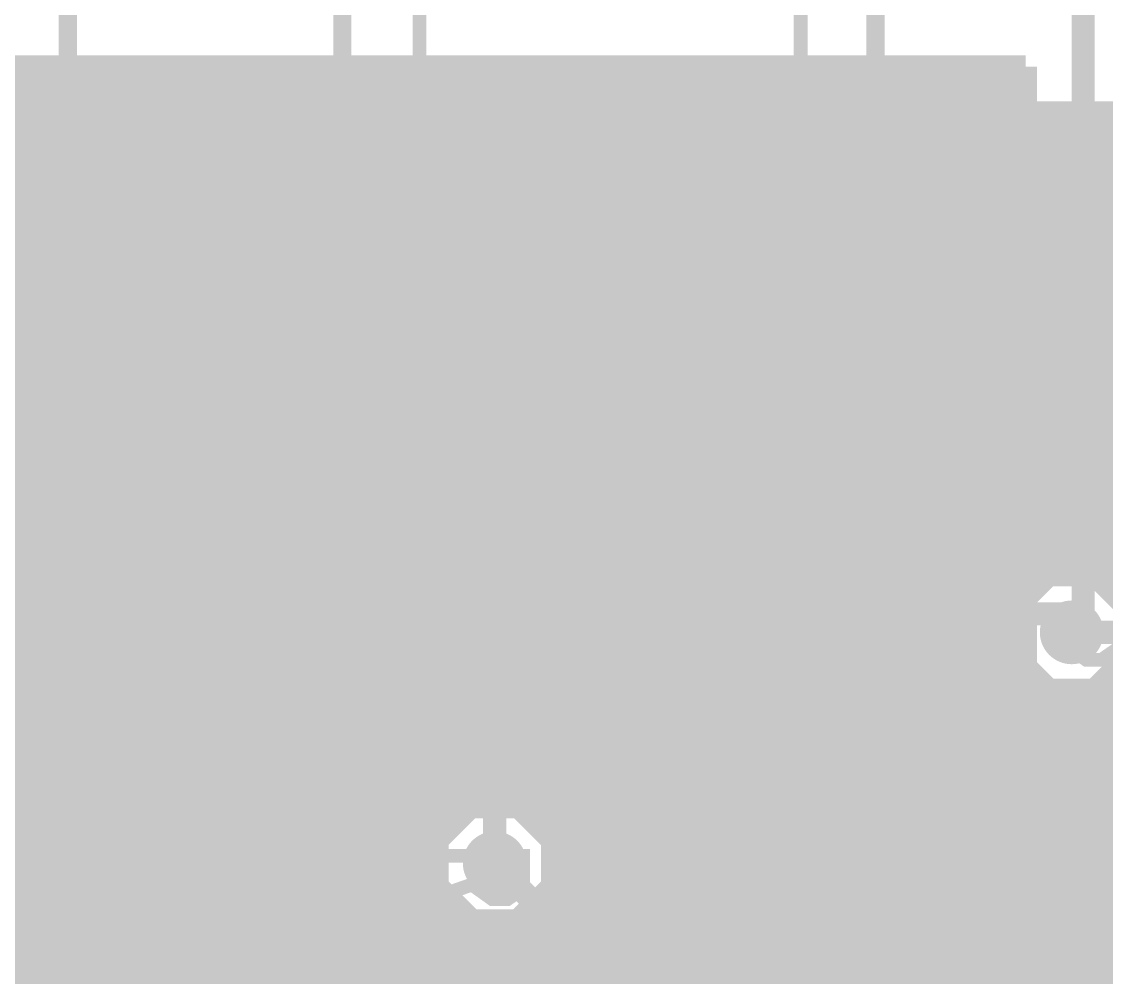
# Model space of a CAD drawing. Extents: x -5 to 208, y -5 to 206.
# Drawn here: x 10.67 to 22.61, y 156.1 to 166.61 of the extents above; entities that cross this region are included whole.
import ezdxf

# ---------------------------------------------------------------- set-up
doc = ezdxf.new("R2010")
doc.units = 0
doc.header["$MEASUREMENT"] = 0
doc.layers.get('0').update_dxf_attribs({"linetype": 'CONTINUOUS'})
for name, color, linetype in [('22-301-0_BOT', 7, 'CONTINUOUS'), ('22-301-0_DRD', 7, 'CONTINUOUS'), ('22-301-0_IN1', 1, 'CONTINUOUS'), ('22-301-0_IN2', 4, 'CONTINUOUS'), ('22-301-0_SMT', 5, 'CONTINUOUS'), ('22-301-0_SPT', 10, 'CONTINUOUS'), ('22-301-0_SST', 14, 'CONTINUOUS'), ('22-301-0_TOP', 9, 'CONTINUOUS'), ('THRUHOLE_TAP', 13, 'CONTINUOUS')]:
    doc.layers.add(name, color=color, linetype=linetype)

# ---------------------------------------------------------------- blocks, each defined once
blk = doc.blocks.new('ROUND_66')
at = {"const_width": 0.35052}
blk.add_lwpolyline([(-0.17526, 0, 1), (0.17526, 0, 1)], format="xyb", close=True, dxfattribs=at)
blk = doc.blocks.new('ROUND_68')
at = {"const_width": 0.35052}
blk.add_lwpolyline([(-0.17526, 0, 1), (0.17526, 0, 1)], format="xyb", close=True, dxfattribs=at)
blk = doc.blocks.new('ROUND_69')
at = {"const_width": 0.35052}
blk.add_lwpolyline([(-0.17526, 0, 1), (0.17526, 0, 1)], format="xyb", close=True, dxfattribs=at)
blk = doc.blocks.new('RECTANGLE_6')
blk.add_solid([(0.4826, 0.4064), (0.4826, -0.4064), (-0.4826, 0.4064), (-0.4826, -0.4064)])
blk = doc.blocks.new('RECTANGLE_46')
blk.add_solid([(0.29972, 0.65024), (0.29972, -0.65024), (-0.29972, 0.65024), (-0.29972, -0.65024)])
blk = doc.blocks.new('RECTANGLE_47')
blk.add_solid([(0.44958, 0.65024), (0.44958, -0.65024), (-0.44958, 0.65024), (-0.44958, -0.65024)])
blk = doc.blocks.new('ROUND_73')
at = {"const_width": 0.10033}
blk.add_lwpolyline([(-0.050164, 0, 1), (0.050164, 0, 1)], format="xyb", close=True, dxfattribs=at)

msp = doc.modelspace()

# ---------------------------------------------------------------- linework, layer by layer
at = {"layer": '22-301-0_BOT', "const_width": 0.254}
for points in [[(22.225, 159.893), (22.352, 160.02), (22.352, 173.355), (22.479, 173.482), (22.479, 180.467), (22.352, 180.467)], [(21.717, 166.116), (-2.667, 166.116)], [(10.6172, 166.116), (10.6172, 156.591)], [(10.8458, 166.116), (10.8458, 156.591)], [(11.0744, 166.116), (11.0744, 156.591)], [(11.303, 166.116), (11.303, 156.591)], [(11.5316, 166.116), (11.5316, 156.591)], [(11.7602, 166.116), (11.7602, 156.591)], [(11.9888, 166.116), (11.9888, 156.591)], [(12.2174, 166.116), (12.2174, 156.591)], [(12.446, 166.116), (12.446, 156.591)], [(12.6746, 166.116), (12.6746, 156.591)], [(12.9032, 166.116), (12.9032, 156.591)], [(13.1318, 166.116), (13.1318, 156.591)], [(13.3604, 166.116), (13.3604, 156.591)], [(13.589, 166.116), (13.589, 156.591)], [(13.8176, 166.116), (13.8176, 156.591)], [(14.0462, 166.116), (14.0462, 156.591)], [(14.2748, 166.116), (14.2748, 156.591)], [(14.5034, 166.116), (14.5034, 156.591)], [(14.732, 166.116), (14.732, 156.591)], [(14.9606, 166.116), (14.9606, 156.591)], [(15.1892, 166.116), (15.1892, 157.86862)], [(15.4178, 166.116), (15.4178, 158.07944)], [(15.6464, 166.116), (15.6464, 158.1785)], [(15.875, 166.116), (15.875, 158.21152)], [(16.1036, 166.116), (16.1036, 158.1785)], [(16.3322, 166.116), (16.3322, 158.07944)], [(16.5608, 166.116), (16.5608, 157.86862)], [(16.7894, 166.116), (16.7894, 157.33522)], [(17.018, 166.116), (17.018, 157.226)], [(17.2466, 166.116), (17.2466, 157.226)], [(17.4752, 166.116), (17.4752, 157.226)], [(17.7038, 166.116), (17.7038, 157.226)], [(17.9324, 166.116), (17.9324, 157.226)], [(18.161, 166.116), (18.161, 157.226)], [(18.3896, 166.116), (18.3896, 157.226)], [(18.6182, 166.116), (18.6182, 157.226)], [(18.8468, 166.116), (18.8468, 157.226)], [(19.0754, 166.116), (19.0754, 157.226)], [(19.304, 166.116), (19.304, 157.226)], [(19.5326, 166.116), (19.5326, 157.226)], [(19.7612, 166.116), (19.7612, 157.226)], [(19.9898, 166.116), (19.9898, 157.226)], [(20.2184, 166.116), (20.2184, 157.226)], [(20.447, 166.116), (20.447, 157.226)], [(20.6756, 166.116), (20.6756, 157.226)], [(20.9042, 166.116), (20.9042, 157.226)], [(21.1328, 166.116), (21.1328, 157.226)], [(21.3614, 166.116), (21.3614, 157.226)], [(21.59, 166.116), (21.59, 160.46958)], [(21.717, 166.116), (21.717, 160.58388)], [(21.717, 166.0144), (-3.556, 166.0144)], [(21.717, 165.7858), (-3.556, 165.7858)], [(21.717, 165.5572), (-3.556, 165.5572)], [(21.717, 165.3286), (-3.556, 165.3286)], [(21.717, 165.1), (-3.556, 165.1)], [(21.717, 164.8714), (-3.556, 164.8714)], [(21.717, 164.6428), (-3.556, 164.6428)], [(21.717, 164.4142), (-3.556, 164.4142)], [(21.717, 164.1856), (-3.556, 164.1856)], [(21.717, 163.957), (-3.556, 163.957)], [(21.717, 163.7284), (-3.556, 163.7284)], [(21.717, 163.4998), (-3.556, 163.4998)], [(21.717, 163.2712), (-3.556, 163.2712)], [(21.717, 163.0426), (-3.556, 163.0426)], [(21.717, 162.814), (-3.556, 162.814)], [(21.717, 162.5854), (-3.556, 162.5854)], [(21.717, 162.3568), (-3.556, 162.3568)], [(21.717, 162.1282), (-3.556, 162.1282)], [(21.717, 161.8996), (-3.556, 161.8996)], [(21.717, 161.671), (-3.556, 161.671)], [(21.717, 161.4424), (-3.556, 161.4424)], [(21.717, 161.2138), (-3.556, 161.2138)], [(21.717, 160.9852), (-3.556, 160.9852)], [(21.717, 160.7566), (-3.556, 160.7566)], [(21.64842, 160.528), (-3.556, 160.528)], [(21.46808, 160.2994), (-3.556, 160.2994)], [(21.3868, 160.0708), (-3.556, 160.0708)], [(21.36902, 159.8422), (-3.556, 159.8422)], [(48.26, 159.893), (22.225, 159.893)], [(21.41474, 159.6136), (-3.556, 159.6136)], [(21.53412, 159.385), (-3.556, 159.385)], [(21.59, 159.31642), (21.59, 157.226)], [(21.78558, 159.1564), (-3.556, 159.1564)], [(21.8186, 159.13608), (21.8186, 157.226)], [(22.76348, 159.1564), (22.66442, 159.1564)], [(22.733, 159.20212), (22.733, 157.226)], [(22.0472, 159.0548), (22.0472, 157.226)], [(22.2758, 159.03702), (22.2758, 157.226)], [(22.5044, 159.08274), (22.5044, 157.226)], [(22.78888, 158.9278), (-3.556, 158.9278)], [(22.88032, 158.6992), (-3.556, 158.6992)], [(23.07336, 158.4706), (-3.556, 158.4706)], [(36.13912, 158.242), (-3.556, 158.242)], [(15.32636, 158.0134), (-3.556, 158.0134)], [(36.01974, 158.0134), (16.4211, 158.0134)], [(15.13332, 157.7848), (-3.556, 157.7848)], [(35.97402, 157.7848), (16.61668, 157.7848)], [(15.04188, 157.5562), (-3.556, 157.5562)], [(35.9918, 157.5562), (16.70812, 157.5562)], [(15.01648, 157.3276), (-3.556, 157.3276)], [(15.875, 157.353), (16.637, 156.591), (48.895, 156.591), (48.9458, 156.6418), (48.9966, 156.6418)], [(16.73098, 157.39364), (16.89862, 157.226)], [(36.07308, 157.3276), (16.79702, 157.3276)], [(36.13912, 157.226), (16.89862, 157.226)], [(15.05458, 157.099), (-3.556, 157.099)], [(15.16634, 156.8704), (-3.556, 156.8704)], [(15.1892, 156.83738), (15.1892, 156.591)], [(15.39494, 156.6418), (-2.02438, 156.6418)], [(15.4178, 156.62656), (15.4178, 156.591)], [(15.4813, 156.591), (-1.96342, 156.591)]]:
    msp.add_lwpolyline(points, dxfattribs=at)
for points in [[(21.717, 160.58388, 0.238571), (21.36746, 159.893)], [(21.717, 160.58388, 0.238571), (21.36746, 159.893)], [(21.36648, 159.893, 0.4142136), (22.225, 159.03448)], [(21.36648, 159.893, 0.4142136), (22.225, 159.03448)], [(22.225, 159.03448, 0.1733996), (22.76934, 159.22911)], [(22.225, 159.03448, 0.1733996), (22.76934, 159.22911)], [(15.875, 158.21152, 0.4142136), (15.01648, 157.353)], [(16.73098, 157.39364, 0.4003856), (15.875, 158.20898)], [(15.01648, 157.353, 0.2805048), (15.4813, 156.591)]]:
    msp.add_lwpolyline(points, format="xyb", dxfattribs=at)
at = {"layer": '22-301-0_DRD', "const_width": 0.254}
for points in [[(19.304, 162.941), (18.923, 162.56)], [(19.812, 162.941), (19.304, 162.941)], [(20.193, 162.56), (19.812, 162.941)], [(18.923, 162.56), (18.923, 162.052)], [(20.193, 162.052), (20.193, 162.56)], [(18.923, 162.052), (19.304, 161.671)], [(19.812, 161.671), (20.193, 162.052)], [(19.304, 161.671), (19.812, 161.671)], [(21.971, 160.528), (21.59, 160.147)], [(21.971, 160.528), (21.59, 160.147)], [(22.479, 160.528), (21.971, 160.528)], [(22.479, 160.528), (21.971, 160.528)], [(22.86, 160.147), (22.479, 160.528)], [(22.86, 160.147), (22.479, 160.528)], [(21.59, 160.147), (21.59, 159.639)], [(21.59, 160.147), (21.59, 159.639)], [(21.59, 159.639), (21.971, 159.258)], [(21.59, 159.639), (21.971, 159.258)], [(22.479, 159.258), (22.86, 159.639)], [(22.479, 159.258), (22.86, 159.639)], [(21.971, 159.258), (22.479, 159.258)], [(21.971, 159.258), (22.479, 159.258)], [(11.811, 158.115), (11.43, 157.734)], [(11.811, 158.115), (11.43, 157.734)], [(12.319, 158.115), (11.811, 158.115)], [(12.319, 158.115), (11.811, 158.115)], [(12.7, 157.734), (12.319, 158.115)], [(12.7, 157.734), (12.319, 158.115)], [(20.701, 158.115), (20.32, 157.734)], [(20.701, 158.115), (20.32, 157.734)], [(20.701, 158.115), (20.32, 157.734)], [(20.701, 158.115), (20.32, 157.734)], [(21.209, 158.115), (20.701, 158.115)], [(21.209, 158.115), (20.701, 158.115)], [(21.209, 158.115), (20.701, 158.115)], [(21.209, 158.115), (20.701, 158.115)], [(21.59, 157.734), (21.209, 158.115)], [(21.59, 157.734), (21.209, 158.115)], [(21.59, 157.734), (21.209, 158.115)], [(21.59, 157.734), (21.209, 158.115)], [(15.621, 157.988), (15.24, 157.607)], [(16.129, 157.988), (15.621, 157.988)], [(16.51, 157.607), (16.129, 157.988)], [(11.43, 157.734), (11.43, 157.226)], [(11.43, 157.734), (11.43, 157.226)], [(12.7, 157.226), (12.7, 157.734)], [(12.7, 157.226), (12.7, 157.734)], [(20.32, 157.734), (20.32, 157.226)], [(20.32, 157.734), (20.32, 157.226)], [(20.32, 157.734), (20.32, 157.226)], [(20.32, 157.734), (20.32, 157.226)], [(21.59, 157.226), (21.59, 157.734)], [(21.59, 157.226), (21.59, 157.734)], [(21.59, 157.226), (21.59, 157.734)], [(21.59, 157.226), (21.59, 157.734)], [(15.24, 157.607), (15.24, 157.099)], [(16.51, 157.099), (16.51, 157.607)], [(11.43, 157.226), (11.811, 156.845)], [(11.43, 157.226), (11.811, 156.845)], [(12.319, 156.845), (12.7, 157.226)], [(12.319, 156.845), (12.7, 157.226)], [(20.32, 157.226), (20.701, 156.845)], [(20.32, 157.226), (20.701, 156.845)], [(20.32, 157.226), (20.701, 156.845)], [(20.32, 157.226), (20.701, 156.845)], [(21.209, 156.845), (21.59, 157.226)], [(21.209, 156.845), (21.59, 157.226)], [(21.209, 156.845), (21.59, 157.226)], [(21.209, 156.845), (21.59, 157.226)], [(15.24, 157.099), (15.621, 156.718)], [(16.129, 156.718), (16.51, 157.099)], [(11.811, 156.845), (12.319, 156.845)], [(11.811, 156.845), (12.319, 156.845)], [(20.701, 156.845), (21.209, 156.845)], [(20.701, 156.845), (21.209, 156.845)], [(20.701, 156.845), (21.209, 156.845)], [(20.701, 156.845), (21.209, 156.845)], [(15.621, 156.718), (16.129, 156.718)]]:
    msp.add_lwpolyline(points, dxfattribs=at)
at = {"layer": '22-301-0_IN1', "const_width": 0.254}
for points in [[(55.88, 165.608), (-2.54, 165.608)], [(10.7188, 165.608), (10.7188, 133.70306)], [(10.9474, 165.608), (10.9474, 133.51764)], [(11.176, 165.608), (11.176, 107.2642)], [(11.4046, 165.608), (11.4046, 141.24178)], [(11.6332, 165.608), (11.6332, 141.47292)], [(11.8618, 165.608), (11.8618, 141.56182)], [(12.0904, 165.608), (12.0904, 141.56436)], [(12.319, 165.608), (12.319, 147.4343)], [(12.5476, 165.608), (12.5476, 147.73656)], [(12.7762, 165.608), (12.7762, 148.46808)], [(13.0048, 165.608), (13.0048, 148.67636)], [(13.2334, 165.608), (13.2334, 148.75256)], [(13.462, 165.608), (13.462, 148.75002)], [(13.6906, 165.608), (13.6906, 148.66112)], [(13.9192, 165.608), (13.9192, 148.42998)], [(14.1478, 165.608), (14.1478, 129.1717)], [(14.3764, 165.608), (14.3764, 129.20218)], [(14.605, 165.608), (14.605, 143.96212)], [(14.8336, 165.608), (14.8336, 144.12976)], [(15.0622, 165.608), (15.0622, 144.18818)], [(15.2908, 165.608), (15.2908, 157.70098)], [(15.5194, 165.608), (15.5194, 157.93212)], [(15.748, 165.608), (15.748, 158.02102)], [(15.9766, 165.608), (15.9766, 158.02356)], [(16.2052, 165.608), (16.2052, 157.94736)], [(16.4338, 165.608), (16.4338, 157.73908)], [(16.6624, 165.608), (16.6624, 139.60856)], [(16.891, 165.608), (16.891, 139.60602)], [(17.1196, 165.608), (17.1196, 139.51712)], [(17.3482, 165.608), (17.3482, 139.28598)], [(17.5768, 165.608), (17.5768, 107.2642)], [(17.8054, 165.608), (17.8054, 123.98502)], [(18.034, 165.608), (18.034, 124.35078)], [(18.2626, 165.608), (18.2626, 124.4727)], [(18.4912, 165.608), (18.4912, 124.50318)], [(18.7198, 165.608), (18.7198, 124.45492)], [(18.9484, 165.608), (18.9484, 124.30252)], [(19.177, 165.608), (19.177, 107.2642)], [(19.4056, 165.608), (19.4056, 107.2642)], [(19.6342, 165.608), (19.6342, 107.2642)], [(19.8628, 165.608), (19.8628, 107.2642)], [(20.0914, 165.608), (20.0914, 107.2642)], [(20.32, 165.608), (20.32, 107.2642)], [(20.5486, 165.608), (20.5486, 107.2642)], [(20.7772, 165.608), (20.7772, 107.2642)], [(21.0058, 165.608), (21.0058, 107.2642)], [(21.2344, 165.608), (21.2344, 107.2642)], [(21.463, 165.608), (21.463, 107.2642)], [(21.6916, 165.608), (21.6916, 160.31464)], [(21.9202, 165.608), (21.9202, 160.50006)], [(22.1488, 165.608), (22.1488, 160.56864)], [(22.3774, 165.608), (22.3774, 160.55594)], [(22.606, 165.608), (22.606, 160.45688)], [(55.88, 165.4048), (-2.54, 165.4048)], [(55.88, 165.1762), (-2.54, 165.1762)], [(55.88, 164.9476), (-2.54, 164.9476)], [(55.88, 164.719), (-2.54, 164.719)], [(55.88, 164.4904), (-2.54, 164.4904)], [(55.88, 164.2618), (-2.54, 164.2618)], [(55.88, 164.0332), (-2.54, 164.0332)], [(35.07994, 163.8046), (-2.54, 163.8046)], [(34.93008, 163.576), (-2.54, 163.576)], [(34.87928, 163.3474), (-2.54, 163.3474)], [(34.90976, 163.1188), (-2.54, 163.1188)], [(35.03422, 162.8902), (-2.54, 162.8902)], [(35.39744, 162.6616), (-2.54, 162.6616)], [(55.88, 162.433), (-2.54, 162.433)], [(55.88, 162.2044), (-2.54, 162.2044)], [(55.88, 161.9758), (-2.54, 161.9758)], [(55.88, 161.7472), (-2.54, 161.7472)], [(55.88, 161.5186), (-2.54, 161.5186)], [(55.88, 161.29), (-2.54, 161.29)], [(55.88, 161.0614), (-2.54, 161.0614)], [(55.88, 160.8328), (-2.54, 160.8328)], [(55.88, 160.6042), (-2.54, 160.6042)], [(21.74494, 160.3756), (-2.54, 160.3756)], [(47.77994, 160.3756), (22.70252, 160.3756)], [(21.59508, 160.147), (-2.54, 160.147)], [(21.54428, 159.9184), (-2.54, 159.9184)], [(21.57476, 159.6898), (-2.54, 159.6898)], [(21.6916, 159.47136), (21.6916, 107.2642)], [(21.69922, 159.4612), (-2.54, 159.4612)], [(22.06244, 159.2326), (-2.54, 159.2326)], [(21.9202, 159.28594), (21.9202, 107.2642)], [(22.3774, 159.23006), (22.3774, 107.2642)], [(22.9489, 159.2326), (22.38502, 159.2326)], [(22.606, 159.32912), (22.606, 107.2642)], [(22.1488, 159.21736), (22.1488, 107.2642)], [(22.95398, 159.004), (-2.54, 159.004)], [(23.04288, 158.7754), (-2.54, 158.7754)], [(23.27402, 158.5468), (-2.54, 158.5468)], [(36.48202, 158.3182), (-2.54, 158.3182)], [(36.25088, 158.0896), (-2.54, 158.0896)], [(15.42288, 157.861), (-2.54, 157.861)], [(36.16198, 157.861), (16.32712, 157.861)], [(15.25524, 157.6324), (-2.54, 157.6324)], [(36.1569, 157.6324), (16.49476, 157.6324)], [(15.19682, 157.4038), (-2.54, 157.4038)], [(36.23564, 157.4038), (16.55318, 157.4038)], [(15.21714, 157.1752), (-2.54, 157.1752)], [(36.44138, 157.1752), (16.53032, 157.1752)], [(15.2908, 157.00502), (15.2908, 144.16532)], [(16.4338, 156.96438), (16.4338, 139.53236)], [(15.3289, 156.9466), (-2.54, 156.9466)], [(48.38954, 156.9466), (16.41856, 156.9466)], [(15.5194, 156.77388), (15.5194, 144.05356)], [(16.2052, 156.75864), (16.2052, 139.32408)], [(15.63116, 156.718), (-2.54, 156.718)], [(15.748, 156.68498), (15.748, 143.7513)], [(15.9766, 156.6799), (15.9766, 107.2642)], [(48.32096, 156.718), (16.1163, 156.718)], [(48.33366, 156.4894), (-2.11836, 156.4894)], [(48.43272, 156.2608), (-1.93294, 156.2608)], [(48.69434, 156.0322), (-1.86436, 156.0322)]]:
    msp.add_lwpolyline(points, dxfattribs=at)
for points in [[(22.225, 160.57372, 0.4142136), (21.54428, 159.893)], [(22.225, 160.57372, 0.4142136), (21.54428, 159.893)], [(22.90572, 159.893, 0.4142136), (22.225, 160.57372)], [(22.90572, 159.893, 0.4142136), (22.225, 160.57372)], [(21.54428, 159.893, 0.4142136), (22.225, 159.21228)], [(21.54428, 159.893, 0.4142136), (22.225, 159.21228)], [(22.225, 159.21228, 0.4142136), (22.90572, 159.893)], [(22.225, 159.21228, 0.4142136), (22.90572, 159.893)], [(15.875, 158.03372, 0.4142136), (15.19428, 157.353)], [(16.55572, 157.353, 0.4142136), (15.875, 158.03372)], [(15.19428, 157.353, 0.4142136), (15.875, 156.67228)], [(15.875, 156.67228, 0.4142136), (16.55572, 157.353)]]:
    msp.add_lwpolyline(points, format="xyb", dxfattribs=at)
at = {"layer": '22-301-0_IN2', "const_width": 0.254}
for points in [[(55.88, 165.608), (-2.54, 165.608)], [(55.88, 165.5572), (-2.54, 165.5572)], [(10.7188, 165.608), (10.7188, 133.70306)], [(10.9474, 165.608), (10.9474, 133.51764)], [(11.176, 165.608), (11.176, 107.188)], [(11.4046, 165.608), (11.4046, 141.24178)], [(11.6332, 165.608), (11.6332, 141.47292)], [(11.8618, 165.608), (11.8618, 141.56182)], [(12.0904, 165.608), (12.0904, 141.56436)], [(12.319, 165.608), (12.319, 147.4343)], [(12.5476, 165.608), (12.5476, 147.73656)], [(12.7762, 165.608), (12.7762, 148.46808)], [(13.0048, 165.608), (13.0048, 148.67636)], [(13.2334, 165.608), (13.2334, 148.75256)], [(13.462, 165.608), (13.462, 148.75002)], [(13.6906, 165.608), (13.6906, 148.66112)], [(13.9192, 165.608), (13.9192, 148.42998)], [(14.1478, 165.608), (14.1478, 129.1717)], [(14.3764, 165.608), (14.3764, 129.20218)], [(14.605, 165.608), (14.605, 143.96212)], [(14.8336, 165.608), (14.8336, 144.12976)], [(15.0622, 165.608), (15.0622, 144.18818)], [(15.2908, 165.608), (15.2908, 157.70098)], [(15.5194, 165.608), (15.5194, 157.93212)], [(15.748, 165.608), (15.748, 158.02102)], [(15.9766, 165.608), (15.9766, 158.02356)], [(16.2052, 165.608), (16.2052, 157.94736)], [(16.4338, 165.608), (16.4338, 157.73908)], [(16.6624, 165.608), (16.6624, 139.60856)], [(16.891, 165.608), (16.891, 139.60602)], [(17.1196, 165.608), (17.1196, 139.51712)], [(17.3482, 165.608), (17.3482, 139.3952)], [(17.5768, 165.608), (17.5768, 139.3952)], [(17.8054, 165.608), (17.8054, 139.3952)], [(18.034, 165.608), (18.034, 139.3952)], [(18.2626, 165.608), (18.2626, 139.3952)], [(18.4912, 165.608), (18.4912, 139.53236)], [(18.7198, 165.608), (18.7198, 139.72794)], [(18.9484, 165.608), (18.9484, 139.7762)], [(19.177, 165.608), (19.177, 139.7762)], [(19.4056, 165.608), (19.4056, 139.7762)], [(19.6342, 165.608), (19.6342, 139.7762)], [(19.8628, 165.608), (19.8628, 139.7762)], [(20.0914, 165.608), (20.0914, 139.7762)], [(20.32, 165.608), (20.32, 139.7762)], [(20.5486, 165.608), (20.5486, 139.7762)], [(20.7772, 165.608), (20.7772, 139.7762)], [(21.0058, 165.608), (21.0058, 139.7762)], [(21.2344, 165.608), (21.2344, 139.7762)], [(21.463, 165.608), (21.463, 139.7762)], [(21.6916, 165.608), (21.6916, 160.31464)], [(21.9202, 165.608), (21.9202, 160.50006)], [(22.1488, 165.608), (22.1488, 160.56864)], [(22.3774, 165.608), (22.3774, 160.55594)], [(22.606, 165.608), (22.606, 160.45688)], [(55.88, 165.3286), (-2.54, 165.3286)], [(55.88, 165.1), (-2.54, 165.1)], [(55.88, 164.8714), (-2.54, 164.8714)], [(55.88, 164.6428), (-2.54, 164.6428)], [(55.88, 164.4142), (-2.54, 164.4142)], [(55.88, 164.1856), (-2.54, 164.1856)], [(35.31616, 163.957), (-2.54, 163.957)], [(35.0139, 163.7284), (-2.54, 163.7284)], [(34.90214, 163.4998), (-2.54, 163.4998)], [(34.88182, 163.2712), (-2.54, 163.2712)], [(34.94024, 163.0426), (-2.54, 163.0426)], [(35.10788, 162.814), (-2.54, 162.814)], [(55.88, 162.5854), (-2.54, 162.5854)], [(55.88, 162.3568), (-2.54, 162.3568)], [(55.88, 162.1282), (-2.54, 162.1282)], [(55.88, 161.8996), (-2.54, 161.8996)], [(55.88, 161.671), (-2.54, 161.671)], [(55.88, 161.4424), (-2.54, 161.4424)], [(55.88, 161.2138), (-2.54, 161.2138)], [(55.88, 160.9852), (-2.54, 160.9852)], [(55.88, 160.7566), (-2.54, 160.7566)], [(21.98116, 160.528), (-2.54, 160.528)], [(48.01616, 160.528), (22.4663, 160.528)], [(21.6789, 160.2994), (-2.54, 160.2994)], [(21.56714, 160.0708), (-2.54, 160.0708)], [(21.54682, 159.8422), (-2.54, 159.8422)], [(21.60524, 159.6136), (-2.54, 159.6136)], [(21.6916, 159.47136), (21.6916, 139.7762)], [(21.77288, 159.385), (-2.54, 159.385)], [(22.99208, 159.385), (22.67712, 159.385)], [(21.9202, 159.28594), (21.9202, 139.7762)], [(22.3774, 159.23006), (22.3774, 139.7762)], [(22.606, 159.32912), (22.606, 139.7762)], [(22.94128, 159.1564), (-2.54, 159.1564)], [(22.1488, 159.21736), (22.1488, 139.7762)], [(22.97176, 158.9278), (-2.54, 158.9278)], [(23.09622, 158.6992), (-2.54, 158.6992)], [(23.45944, 158.4706), (-2.54, 158.4706)], [(36.37788, 158.242), (-2.54, 158.242)], [(15.71244, 158.0134), (-2.54, 158.0134)], [(36.21024, 158.0134), (16.03502, 158.0134)], [(15.34922, 157.7848), (-2.54, 157.7848)], [(36.15182, 157.7848), (16.40078, 157.7848)], [(15.22476, 157.5562), (-2.54, 157.5562)], [(36.17214, 157.5562), (16.5227, 157.5562)], [(15.19428, 157.3276), (-2.54, 157.3276)], [(36.2839, 157.3276), (16.55318, 157.3276)], [(15.24508, 157.099), (-2.54, 157.099)], [(36.58616, 157.099), (16.50492, 157.099)], [(15.2908, 157.00502), (15.2908, 144.16532)], [(16.4338, 156.96438), (16.4338, 139.53236)], [(15.39494, 156.8704), (-2.54, 156.8704)], [(48.35652, 156.8704), (16.35252, 156.8704)], [(15.5194, 156.77388), (15.5194, 144.05356)], [(16.2052, 156.75864), (16.2052, 139.32408)], [(48.31588, 156.6418), (-2.54, 156.6418)], [(15.748, 156.68498), (15.748, 143.7513)], [(15.9766, 156.6799), (15.9766, 107.188)], [(48.35652, 156.4132), (-2.03708, 156.4132)], [(48.49368, 156.1846), (-1.89992, 156.1846)]]:
    msp.add_lwpolyline(points, dxfattribs=at)
for points in [[(22.225, 160.57372, 0.4142136), (21.54428, 159.893)], [(22.225, 160.57372, 0.4142136), (21.54428, 159.893)], [(22.90572, 159.893, 0.4142136), (22.225, 160.57372)], [(22.90572, 159.893, 0.4142136), (22.225, 160.57372)], [(21.54428, 159.893, 0.4142136), (22.225, 159.21228)], [(21.54428, 159.893, 0.4142136), (22.225, 159.21228)], [(22.225, 159.21228, 0.4142136), (22.90572, 159.893)], [(22.225, 159.21228, 0.4142136), (22.90572, 159.893)], [(15.875, 158.03372, 0.4142136), (15.19428, 157.353)], [(16.55572, 157.353, 0.4142136), (15.875, 158.03372)], [(15.19428, 157.353, 0.4142136), (15.875, 156.67228)], [(15.875, 156.67228, 0.4142136), (16.55572, 157.353)]]:
    msp.add_lwpolyline(points, format="xyb", dxfattribs=at)
at = {"layer": '22-301-0_SST'}
for points, const_width in [([(14.1986, 166.751), (14.1986, 162.941), (11.176, 162.941), (11.176, 167.2844), (13.6652, 167.2844), (14.1986, 166.751)], 0.20066), ([(23.0886, 166.751), (23.0886, 162.941), (20.066, 162.941), (20.066, 167.2844), (22.5552, 167.2844), (23.0886, 166.751)], 0.20066), ([(15.24254, 163.39566), (15.34414, 163.29406), (19.24304, 163.29406), (19.24304, 166.89832), (15.04696, 166.89832), (15.04696, 163.6014), (15.24254, 163.39566)], 0.1524), ([(15.44066, 164.49548), (15.44066, 164.1729)], 0.1524), ([(15.57782, 164.5031), (15.57782, 164.16528)], 0.1524), ([(15.68958, 164.39388), (15.34922, 164.39388)], 0.1524), ([(15.68196, 164.25672), (15.35684, 164.25672)], 0.1524), ([(19.14398, 163.90112), (15.04696, 163.90112)], 0.1524), ([(11.2395, 160.8455), (11.2395, 157.9245), (12.8778, 157.9245), (12.8778, 160.8455), (11.2395, 160.8455)], 0.1524), ([(16.7005, 157.9245), (16.7005, 160.8455), (15.0622, 160.8455), (15.0622, 157.9245), (16.7005, 157.9245)], 0.1524), ([(20.1295, 160.8455), (20.1295, 157.9245), (21.7678, 157.9245), (21.7678, 160.8455), (20.1295, 160.8455)], 0.1524), ([(23.23338, 160.42894), (22.38756, 160.42894), (22.21738, 160.48736), (22.21738, 160.84296), (22.38756, 160.90138), (23.23338, 160.90138)], 0.1524), ([(14.59738, 160.30194), (13.75156, 160.30194), (13.58138, 160.36036), (13.58138, 160.71596), (13.75156, 160.77438), (14.59738, 160.77438)], 0.1524), ([(18.37944, 160.32226), (17.53362, 160.32226), (17.36344, 160.38322), (17.36344, 160.73882), (17.53362, 160.79724), (18.37944, 160.79724)], 0.1524), ([(22.38756, 160.06318), (22.21738, 159.94634), (22.21738, 159.70758), (22.38756, 159.59074), (22.5552, 159.59074), (22.89556, 159.82696), (23.23338, 159.59074), (23.23338, 160.06318)], 0.1524), ([(13.58138, 159.58058), (13.58138, 159.81934)], 0.1524), ([(13.58138, 159.69996), (14.59738, 159.69996), (14.4272, 159.81934)], 0.1524), ([(17.36344, 159.60344), (17.36344, 159.83966)], 0.1524), ([(17.36344, 159.72282), (18.37944, 159.72282), (18.20926, 159.83966)], 0.1524), ([(13.58138, 159.03956), (13.75156, 159.15894), (13.9192, 159.21736), (14.25956, 159.21736), (14.4272, 159.15894), (14.59738, 159.03956), (14.59738, 158.92018), (14.4272, 158.80334), (14.25956, 158.74238), (13.9192, 158.74238), (13.75156, 158.80334), (13.58138, 158.92018), (13.58138, 159.03956)], 0.1524), ([(11.9634, 157.66034), (11.9634, 157.30474), (12.13358, 157.18536), (12.30376, 157.18536), (12.4714, 157.30474), (12.4714, 157.66034), (11.4554, 157.66034)], 0.1524), ([(21.1074, 157.53334), (21.1074, 157.17774), (21.27758, 157.05836), (21.44776, 157.05836), (21.6154, 157.17774), (21.6154, 157.53334), (20.5994, 157.53334)], 0.1524), ([(15.67942, 157.43428), (15.67942, 157.07868), (15.84706, 156.9593), (16.01724, 156.9593), (16.18742, 157.07868), (16.18742, 157.43428), (15.17142, 157.43428)], 0.1524), ([(11.9634, 157.36316), (11.4554, 157.18536)], 0.1524), ([(15.67942, 157.1371), (15.17142, 156.9593)], 0.1524), ([(21.1074, 157.23616), (20.5994, 157.05836)], 0.1524), ([(11.4554, 156.34716), (11.4554, 156.82214), (12.13358, 156.34716), (12.30376, 156.34716), (12.4714, 156.40812), (12.4714, 156.76372), (12.30376, 156.82214)], 0.1524), ([(20.5994, 156.57576), (21.6154, 156.22016), (21.6154, 156.69514)], 0.1524), ([(15.17142, 156.24048), (15.17142, 156.4767)], 0.1524), ([(15.17142, 156.35986), (16.18742, 156.35986), (16.01724, 156.4767)], 0.1524)]:
    msp.add_lwpolyline(points, dxfattribs=dict(at, const_width=const_width))
at = {"layer": '22-301-0_SST', "const_width": 0.1524}
for points in [[(15.5194, 164.51326, 0.4142136), (15.3416, 164.33546)], [(15.69974, 164.33546, 0.4142136), (15.5194, 164.5158)], [(15.33906, 164.33546, 0.4142136), (15.5194, 164.15512)], [(15.5194, 164.15512, 0.4142136), (15.69974, 164.33546)]]:
    msp.add_lwpolyline(points, format="xyb", dxfattribs=at)
at = {"layer": '22-301-0_TOP'}
for points, const_width in [([(8.89, 161.9504), (8.89, 163.703), (13.335, 163.703), (13.335, 161.9504)], 0.635), ([(13.335, 161.9504), (13.335, 163.703), (22.225, 163.703), (22.225, 161.9504)], 0.635), ([(22.225, 161.9504), (22.225, 163.703), (26.67, 163.703), (26.67, 161.9504)], 0.635), ([(15.875, 162.30092), (15.875, 160.0962)], 0.635), ([(19.558, 162.306), (19.55292, 162.30092), (18.415, 162.30092)], 0.635), ([(12.065, 161.9504), (12.065, 160.0962)], 0.635), ([(13.335, 148.082), (13.335, 161.9504)], 0.635), ([(20.955, 161.9504), (20.955, 160.0962)], 0.635), ([(10.414, 133.096), (10.414, 158.496), (12.0142, 160.0962), (12.065, 160.0962)], 0.254), ([(20.955, 160.0962), (22.098, 160.0962), (22.225, 159.9692), (22.225, 159.893)], 0.254), ([(22.225, 159.893), (22.225, 159.9692), (22.098, 160.0962), (20.955, 160.0962)], 0.254), ([(11.0363, 159.766), (8.4328, 159.766)], 0.254), ([(11.0363, 159.766), (10.09396, 158.82366)], 0.254), ([(10.6426, 159.766), (10.6426, 159.36976)], 0.254), ([(10.8712, 159.766), (10.8712, 159.59836)], 0.254), ([(15.0622, 159.766), (13.9827, 159.766)], 0.254), ([(13.9827, 159.766), (13.9827, 148.28774)], 0.254), ([(14.0716, 159.766), (14.0716, 148.1582)], 0.254), ([(14.3002, 159.766), (14.3002, 148.1582)], 0.254), ([(14.5288, 159.766), (14.5288, 148.1582)], 0.254), ([(14.7574, 159.766), (14.7574, 148.1582)], 0.254), ([(14.986, 159.766), (14.986, 148.1582)], 0.254), ([(15.0622, 159.766), (15.0622, 159.4104)], 0.254), ([(16.6878, 159.766), (16.6878, 159.4104)], 0.254), ([(20.1422, 159.766), (16.6878, 159.766)], 0.254), ([(16.8148, 159.766), (16.8148, 147.6502)], 0.254), ([(17.0434, 159.766), (17.0434, 147.6502)], 0.254), ([(17.272, 159.766), (17.272, 147.6502)], 0.254), ([(17.5006, 159.766), (17.5006, 147.6502)], 0.254), ([(17.7292, 159.766), (17.7292, 147.6502)], 0.254), ([(17.9578, 159.766), (17.9578, 147.6502)], 0.254), ([(18.1864, 159.766), (18.1864, 147.6502)], 0.254), ([(18.415, 159.766), (18.415, 148.1582)], 0.254), ([(18.6436, 159.766), (18.6436, 148.1582)], 0.254), ([(18.8722, 159.766), (18.8722, 148.1582)], 0.254), ([(19.1008, 159.766), (19.1008, 148.1582)], 0.254), ([(19.3294, 159.766), (19.3294, 148.1582)], 0.254), ([(19.558, 159.766), (19.558, 148.1582)], 0.254), ([(19.7866, 159.766), (19.7866, 148.1582)], 0.254), ([(20.0152, 159.766), (20.0152, 145.8722)], 0.254), ([(20.1422, 159.766), (20.1422, 159.4104)], 0.254), ([(10.9601, 159.6898), (8.4328, 159.6898)], 0.254), ([(15.0622, 159.6898), (13.9827, 159.6898)], 0.254), ([(20.1422, 159.6898), (16.6878, 159.6898)], 0.254), ([(10.7315, 159.4612), (8.4328, 159.4612)], 0.254), ([(15.0622, 159.4612), (13.9827, 159.4612)], 0.254), ([(15.0622, 159.4104), (15.0622, 159.3596)], 0.254), ([(15.0622, 159.3596), (15.0622, 157.9372)], 0.254), ([(20.1422, 159.4612), (16.6878, 159.4612)], 0.254), ([(16.6878, 159.4104), (16.6878, 159.3596)], 0.254), ([(16.6878, 159.3596), (16.6878, 157.9372)], 0.254), ([(20.1422, 159.4104), (20.1422, 159.3596)], 0.254), ([(20.1422, 159.3596), (20.1422, 157.9372)], 0.254), ([(21.7678, 159.39008), (21.7678, 159.3596)], 0.254), ([(21.7678, 159.3596), (21.7678, 157.9372)], 0.254), ([(15.0622, 159.2326), (13.9827, 159.2326)], 0.254), ([(20.1422, 159.2326), (16.6878, 159.2326)], 0.254), ([(22.06244, 159.2326), (21.7678, 159.2326)], 0.254), ([(21.844, 159.32912), (21.844, 138.05916)], 0.254), ([(22.0726, 159.23006), (22.0726, 137.83056)], 0.254), ([(22.9489, 159.2326), (22.38502, 159.2326)], 0.254), ([(22.5298, 159.28594), (22.5298, 137.37336)], 0.254), ([(22.3012, 159.21736), (22.3012, 137.60196)], 0.254), ([(15.0622, 159.004), (13.9827, 159.004)], 0.254), ([(20.1422, 159.004), (16.6878, 159.004)], 0.254), ([(22.95398, 159.004), (21.7678, 159.004)], 0.254), ([(12.065, 158.6738), (12.065, 157.48)], 0.635), ([(12.065, 157.48), (12.065, 158.6738)], 0.635), ([(15.0622, 158.7754), (13.9827, 158.7754)], 0.254), ([(20.1422, 158.7754), (16.6878, 158.7754)], 0.254), ([(20.955, 157.48), (20.955, 158.6738)], 0.635), ([(20.955, 158.6738), (20.955, 157.48)], 0.635), ([(20.955, 158.6738), (20.955, 157.48)], 0.635), ([(20.955, 158.6738), (20.955, 157.48)], 0.635), ([(23.04288, 158.7754), (21.7678, 158.7754)], 0.254), ([(11.2522, 158.6865), (10.8712, 158.3055)], 0.254), ([(11.2522, 158.6865), (11.2522, 157.9372)], 0.254), ([(12.065, 157.9372), (12.065, 158.6738)], 0.254), ([(15.875, 158.6738), (15.875, 157.353)], 0.254), ([(20.1422, 158.6738), (20.955, 158.6738)], 0.254), ([(20.955, 157.9372), (20.955, 158.6738)], 0.254), ([(21.7678, 158.6738), (20.955, 158.6738)], 0.254), ([(11.0998, 158.5341), (11.0998, 132.6642)], 0.254), ([(11.2522, 158.5468), (11.10996, 158.5468)], 0.254), ([(15.0622, 158.5468), (13.9827, 158.5468)], 0.254), ([(20.1422, 158.5468), (16.6878, 158.5468)], 0.254), ([(23.27402, 158.5468), (21.7678, 158.5468)], 0.254), ([(10.8712, 158.3055), (10.8712, 133.59892)], 0.254), ([(10.8712, 158.3055), (10.8712, 133.59892)], 0.254), ([(11.2522, 158.3182), (10.88136, 158.3182)], 0.254), ([(15.0622, 158.3182), (13.9827, 158.3182)], 0.254), ([(20.1422, 158.3182), (16.6878, 158.3182)], 0.254), ([(24.5872, 158.3182), (21.7678, 158.3182)], 0.254), ([(11.2522, 158.0896), (10.8712, 158.0896)], 0.254), ([(15.0622, 158.0896), (13.9827, 158.0896)], 0.254), ([(20.1422, 158.0896), (16.6878, 158.0896)], 0.254), ([(24.5872, 158.0896), (21.7678, 158.0896)], 0.254), ([(12.6873, 157.9372), (11.2522, 157.9372)], 0.254), ([(11.3284, 157.9372), (11.3284, 141.05382)], 0.254), ([(11.557, 157.9372), (11.557, 141.41958)], 0.254), ([(11.7856, 157.9372), (11.7856, 141.5415)], 0.254), ([(12.0142, 157.9372), (12.0142, 141.57198)], 0.254), ([(12.2428, 157.9372), (12.2428, 141.5415)], 0.254), ([(12.4714, 157.9372), (12.4714, 147.67052)], 0.254), ([(12.6873, 157.9372), (12.6873, 148.28774)], 0.254), ([(12.7, 157.9372), (12.7, 148.3233)], 0.254), ([(15.4178, 157.9372), (15.0622, 157.9372)], 0.254), ([(15.2146, 157.9372), (15.2146, 157.51302)], 0.254), ([(15.4178, 157.9372), (15.4178, 157.85592)], 0.254), ([(16.3322, 157.9372), (16.3322, 157.85592)], 0.254), ([(16.6878, 157.9372), (16.3322, 157.9372)], 0.254), ([(16.3576, 157.9372), (16.3576, 157.83052)], 0.254), ([(16.5862, 157.9372), (16.5862, 147.64766)], 0.254), ([(21.7678, 157.9372), (20.1422, 157.9372)], 0.254), ([(20.2438, 157.9372), (20.2438, 145.8722)], 0.254), ([(20.4724, 157.9372), (20.4724, 145.8722)], 0.254), ([(20.701, 157.9372), (20.701, 145.8722)], 0.254), ([(20.9296, 157.9372), (20.9296, 143.0528)], 0.254), ([(21.1582, 157.9372), (21.1582, 138.74496)], 0.254), ([(21.3868, 157.9372), (21.3868, 138.51636)], 0.254), ([(21.6154, 157.9372), (21.6154, 138.28776)], 0.254), ([(12.6873, 157.861), (10.8712, 157.861)], 0.254), ([(15.4178, 157.861), (13.9827, 157.861)], 0.254), ([(28.2448, 157.861), (16.3322, 157.861)], 0.254), ([(12.6873, 157.6324), (10.8712, 157.6324)], 0.254), ([(15.25524, 157.6324), (13.9827, 157.6324)], 0.254), ([(28.2448, 157.6324), (16.49476, 157.6324)], 0.254), ([(12.6873, 157.4038), (10.8712, 157.4038)], 0.254), ([(15.19682, 157.4038), (13.9827, 157.4038)], 0.254), ([(28.2448, 157.4038), (16.55318, 157.4038)], 0.254), ([(12.6873, 157.1752), (10.8712, 157.1752)], 0.254), ([(15.21714, 157.1752), (13.9827, 157.1752)], 0.254), ([(15.2146, 157.19044), (15.2146, 148.1582)], 0.254), ([(28.2448, 157.1752), (16.53032, 157.1752)], 0.254), ([(12.6873, 156.9466), (10.8712, 156.9466)], 0.254), ([(15.3289, 156.9466), (13.9827, 156.9466)], 0.254), ([(16.3576, 156.87294), (16.3576, 147.55368)], 0.254), ([(28.2448, 156.9466), (16.41856, 156.9466)], 0.254), ([(15.4432, 156.82722), (15.4432, 146.64436)], 0.254), ([(16.129, 156.72308), (16.129, 147.33016)], 0.254), ([(12.6873, 156.718), (10.8712, 156.718)], 0.254), ([(15.63116, 156.718), (13.9827, 156.718)], 0.254), ([(15.6718, 156.70276), (15.6718, 146.87296)], 0.254), ([(15.9004, 156.67228), (15.9004, 147.10156)], 0.254), ([(28.2448, 156.718), (16.1163, 156.718)], 0.254), ([(12.6873, 156.4894), (10.8712, 156.4894)], 0.254), ([(28.2448, 156.4894), (13.9827, 156.4894)], 0.254), ([(12.6873, 156.2608), (10.8712, 156.2608)], 0.254), ([(28.2448, 156.2608), (13.9827, 156.2608)], 0.254), ([(12.6873, 156.0322), (10.8712, 156.0322)], 0.254), ([(28.2448, 156.0322), (13.9827, 156.0322)], 0.254)]:
    msp.add_lwpolyline(points, dxfattribs=dict(at, const_width=const_width))
at = {"layer": '22-301-0_TOP', "const_width": 0.254}
for points in [[(22.225, 159.21228, 0.3601992), (22.89302, 159.766)], [(22.225, 159.21228, 0.3601992), (22.89302, 159.766)], [(21.7678, 159.39008, 0.1865745), (22.225, 159.21332)], [(21.7678, 159.39008, 0.1865745), (22.225, 159.21332)], [(15.4178, 157.85592, 0.2113087), (15.19532, 157.353)], [(16.55572, 157.353, 0.2113087), (16.3329, 157.85669)], [(15.19428, 157.353, 0.4142136), (15.875, 156.67228)], [(15.875, 156.67228, 0.4142136), (16.55572, 157.353)]]:
    msp.add_lwpolyline(points, format="xyb", dxfattribs=at)

# ---------------------------------------------------------------- block references
at = {"layer": '22-301-0_BOT'}
for p in [(19.558, 162.306), (22.225, 159.893), (12.065, 157.48), (20.955, 157.48), (15.875, 157.353)]:
    msp.add_blockref('ROUND_66', p, dxfattribs=at)
at = {"layer": '22-301-0_IN1'}
for name, p in [('ROUND_66', (19.558, 162.306)), ('ROUND_69', (22.225, 159.893)), ('ROUND_66', (12.065, 157.48)), ('ROUND_68', (20.955, 157.48)), ('ROUND_68', (15.875, 157.353))]:
    msp.add_blockref(name, p, dxfattribs=at)
at = {"layer": '22-301-0_IN2'}
for name, p in [('ROUND_68', (19.558, 162.306)), ('ROUND_66', (22.225, 159.893)), ('ROUND_68', (12.065, 157.48)), ('ROUND_68', (20.955, 157.48)), ('ROUND_66', (15.875, 157.353))]:
    msp.add_blockref(name, p, dxfattribs=at)
at = {"layer": '22-301-0_SMT'}
for name, p in [('RECTANGLE_46', (15.875, 162.30092)), ('RECTANGLE_46', (18.415, 162.30092)), ('RECTANGLE_47', (12.065, 161.9504)), ('RECTANGLE_47', (13.335, 161.9504)), ('RECTANGLE_47', (20.955, 161.9504)), ('RECTANGLE_47', (22.225, 161.9504)), ('RECTANGLE_6', (12.065, 160.0962)), ('RECTANGLE_6', (15.875, 160.0962)), ('RECTANGLE_6', (20.955, 160.0962)), ('RECTANGLE_6', (12.065, 158.6738)), ('RECTANGLE_6', (15.875, 158.6738)), ('RECTANGLE_6', (20.955, 158.6738))]:
    msp.add_blockref(name, p, dxfattribs=at)
at = {"layer": '22-301-0_SPT'}
for name, p in [('RECTANGLE_46', (15.875, 162.30092)), ('RECTANGLE_46', (18.415, 162.30092)), ('RECTANGLE_47', (12.065, 161.9504)), ('RECTANGLE_47', (13.335, 161.9504)), ('RECTANGLE_47', (20.955, 161.9504)), ('RECTANGLE_47', (22.225, 161.9504)), ('RECTANGLE_6', (12.065, 160.0962)), ('RECTANGLE_6', (15.875, 160.0962)), ('RECTANGLE_6', (20.955, 160.0962)), ('RECTANGLE_6', (12.065, 158.6738)), ('RECTANGLE_6', (15.875, 158.6738)), ('RECTANGLE_6', (20.955, 158.6738))]:
    msp.add_blockref(name, p, dxfattribs=at)
at = {"layer": '22-301-0_TOP'}
for name, p in [('RECTANGLE_46', (15.875, 162.30092)), ('RECTANGLE_46', (18.415, 162.30092)), ('RECTANGLE_47', (12.065, 161.9504)), ('RECTANGLE_47', (13.335, 161.9504)), ('ROUND_66', (19.558, 162.306)), ('RECTANGLE_47', (20.955, 161.9504)), ('RECTANGLE_47', (22.225, 161.9504)), ('RECTANGLE_6', (12.065, 160.0962)), ('RECTANGLE_6', (15.875, 160.0962)), ('RECTANGLE_6', (20.955, 160.0962)), ('ROUND_66', (22.225, 159.893)), ('RECTANGLE_6', (12.065, 158.6738)), ('RECTANGLE_6', (15.875, 158.6738)), ('RECTANGLE_6', (20.955, 158.6738)), ('ROUND_66', (12.065, 157.48)), ('ROUND_66', (20.955, 157.48)), ('ROUND_66', (15.875, 157.353))]:
    msp.add_blockref(name, p, dxfattribs=at)
at = {"layer": 'THRUHOLE_TAP'}
for p in [(19.558, 162.306), (22.225, 159.893), (12.065, 157.48), (20.955, 157.48), (15.875, 157.353)]:
    msp.add_blockref('ROUND_73', p, dxfattribs=at)

doc.saveas('drawing.dxf')
